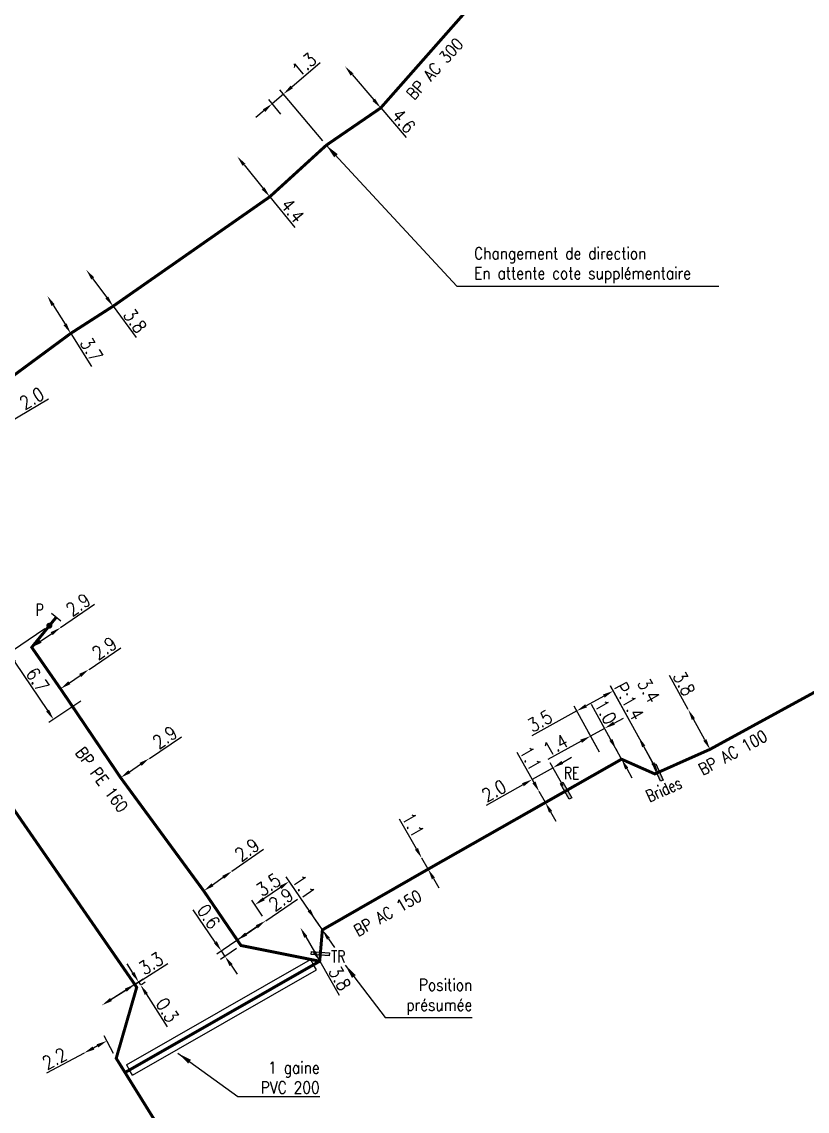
# Model space of a CAD drawing. Header units: millimetres. Extents: x 185000 to 186000, y 127990 to 129010.
# Drawn here: x 185808.8 to 185874.8, y 128261.5 to 128353 of the extents above; entities that cross this region are included whole.
import ezdxf
from ezdxf.enums import TextEntityAlignment as Align

# ---------------------------------------------------------------- set-up
doc = ezdxf.new("R2010")
doc.units = ezdxf.units.MM
doc.header["$PDMODE"] = 34
doc.linetypes.add('L_25_AP', pattern=[2000, 1000, 1000])
doc.linetypes.add('L_25_PE', pattern=[2000, 1000, 1000])
doc.layers.get('0').update_dxf_attribs({"linetype": 'CONTINUOUS'})
doc.layers.get('DEFPOINTS').update_dxf_attribs({"linetype": 'CONTINUOUS'})
for name, color, linetype in [('L_150', 1, 'CONTINUOUS'), ('L_300', 7, 'CONTINUOUS'), ('L_340', 7, 'CONTINUOUS'), ('L_400', 7, 'CONTINUOUS')]:
    doc.layers.add(name, color=color, linetype=linetype)
doc.styles.add('G_ROMANS', font='ROMANS.SHX', dxfattribs={"width": 0.75})
doc.styles.get("Standard").update_dxf_attribs({"font": 'romans.shx', "width": 0.85})
doc.dimstyles.get("Standard").update_dxf_attribs({"dimtxt": 1.5, "dimasz": 1.2, "dimexe": 0.625, "dimexo": 0.625, "dimgap": 0.25, "dimtad": 1, "dimdec": 1, "dimzin": 0, "dimdsep": 46, "dimtxsty": 'Standard', "dimcen": -0.5, "dimadec": 0, "dimazin": 0, "dimtfac": 1, "dimtdec": 1, "dimtmove": 0, "dimatfit": 3, "dimfxl": 0, "dimtolj": 1, "dimtzin": 0, "dimarcsym": 0})

# ---------------------------------------------------------------- blocks, each defined once
blk = doc.blocks.new('*D141')
at = {"layer": 'DEFPOINTS', "color": 0, "linetype": 'Continuous', "transparency": 16777216}
for p in [(185818.33, 128272.138), (185815.572, 128270.381), (185815.572, 128270.381)]:
    blk.add_point(p, dxfattribs=at)
at = {"layer": 'L_150', "color": 0, "linetype": 'Continuous', "lineweight": -2, "transparency": 16777216}
for p, q in [((185818.33, 128272.138), (185821.095, 128273.9)), ((185816.331, 128270.865), (185817.571, 128271.655))]:
    blk.add_line(p, q, dxfattribs=at)
at = {"layer": 'L_150', "color": 0, "linetype": 'Continuous', "transparency": 16777216}
for points in [[(185817.49, 128271.781), (185817.652, 128271.528), (185818.33, 128272.138)], [(185816.251, 128270.991), (185816.412, 128270.738), (185815.572, 128270.381)]]:
    blk.add_solid(points, dxfattribs=at)
at = {"layer": 'L_150', "color": 0, "linetype": 'Continuous', "transparency": 16777216, "insert": (185819.689, 128273.893), "char_height": 1.125, "attachment_point": 5, "rotation": 32.50033}
blk.add_mtext('\\A1;3.3', dxfattribs=at)
blk = doc.blocks.new('*D142')
at = {"layer": 'DEFPOINTS', "color": 0, "linetype": 'Continuous', "transparency": 16777216}
for p in [(185818.654, 128272.345), (185818.491, 128271.885), (185815.572, 128270.381)]:
    blk.add_point(p, dxfattribs=at)
at = {"layer": 'L_150', "color": 0, "linetype": 'Continuous', "lineweight": -2, "transparency": 16777216}
for p, q in [((185818.17, 128273.104), (185817.687, 128273.863)), ((185815.967, 128270.633), (185819.049, 128272.596)), ((185818.654, 128272.345), (185818.815, 128272.092)), ((185818.887, 128272.137), (185819.21, 128272.343)), ((185819.299, 128271.332), (185821.06, 128268.567))]:
    blk.add_line(p, q, dxfattribs=at)
at = {"layer": 'L_150', "color": 0, "linetype": 'Continuous', "transparency": 16777216}
for points in [[(185818.297, 128273.184), (185818.044, 128273.023), (185818.654, 128272.345)], [(185819.425, 128271.413), (185819.172, 128271.252), (185818.815, 128272.092)]]:
    blk.add_solid(points, dxfattribs=at)
at = {"layer": 'L_150', "color": 0, "linetype": 'Continuous', "transparency": 16777216, "insert": (185821.054, 128269.973), "char_height": 1.125, "attachment_point": 5, "rotation": 302.50033}
blk.add_mtext('\\A1;0.3', dxfattribs=at)
blk = doc.blocks.new('*D146')
at = {"layer": 'DEFPOINTS', "color": 0, "linetype": 'Continuous', "transparency": 16777216}
for p in [(185812.095, 128302.104), (185812.095, 128302.104), (185809.679, 128300.446)]:
    blk.add_point(p, dxfattribs=at)
at = {"layer": 'L_150', "color": 0, "linetype": 'Continuous', "lineweight": -2, "transparency": 16777216}
for p, q in [((185812.095, 128302.104), (185814.961, 128304.069)), ((185810.421, 128300.955), (185811.353, 128301.595))]:
    blk.add_line(p, q, dxfattribs=at)
at = {"layer": 'L_150', "color": 0, "linetype": 'Continuous', "transparency": 16777216}
for points in [[(185811.268, 128301.718), (185811.437, 128301.471), (185812.095, 128302.104)], [(185810.336, 128301.079), (185810.506, 128300.832), (185809.679, 128300.446)]]:
    blk.add_solid(points, dxfattribs=at)
at = {"layer": 'L_150', "color": 0, "linetype": 'Continuous', "transparency": 16777216, "insert": (185813.574, 128304.028), "char_height": 1.125, "attachment_point": 5, "rotation": 34.44685}
blk.add_mtext('\\A1;2.9', dxfattribs=at)
blk = doc.blocks.new('*D147')
at = {"layer": 'DEFPOINTS', "color": 0, "linetype": 'Continuous', "transparency": 16777216}
for p in [(185814.489, 128298.598), (185814.489, 128298.598), (185812.092, 128296.967)]:
    blk.add_point(p, dxfattribs=at)
at = {"layer": 'L_150', "color": 0, "linetype": 'Continuous', "lineweight": -2, "transparency": 16777216}
for p, q in [((185814.489, 128298.598), (185817.162, 128300.417)), ((185812.836, 128297.473), (185813.745, 128298.092))]:
    blk.add_line(p, q, dxfattribs=at)
at = {"layer": 'L_150', "color": 0, "linetype": 'Continuous', "transparency": 16777216}
for points in [[(185813.661, 128298.216), (185813.829, 128297.968), (185814.489, 128298.598)], [(185812.751, 128297.597), (185812.92, 128297.349), (185812.092, 128296.967)]]:
    blk.add_solid(points, dxfattribs=at)
at = {"layer": 'L_150', "color": 0, "linetype": 'Continuous', "transparency": 16777216, "insert": (185815.775, 128300.381), "char_height": 1.125, "attachment_point": 5, "rotation": 34.2364}
blk.add_mtext('\\A1;2.9', dxfattribs=at)
blk = doc.blocks.new('*D148')
at = {"layer": 'DEFPOINTS', "color": 0, "linetype": 'Continuous', "transparency": 16777216}
for p in [(185819.559, 128291.12), (185819.559, 128291.12), (185817.141, 128289.502)]:
    blk.add_point(p, dxfattribs=at)
at = {"layer": 'L_150', "color": 0, "linetype": 'Continuous', "lineweight": -2, "transparency": 16777216}
for p, q in [((185819.559, 128291.12), (185822.246, 128292.919)), ((185817.889, 128290.002), (185818.811, 128290.62))]:
    blk.add_line(p, q, dxfattribs=at)
at = {"layer": 'L_150', "color": 0, "linetype": 'Continuous', "transparency": 16777216}
for points in [[(185818.728, 128290.744), (185818.895, 128290.495), (185819.559, 128291.12)], [(185817.805, 128290.127), (185817.972, 128289.878), (185817.141, 128289.502)]]:
    blk.add_solid(points, dxfattribs=at)
at = {"layer": 'L_150', "color": 0, "linetype": 'Continuous', "transparency": 16777216, "insert": (185820.859, 128292.893), "char_height": 1.125, "attachment_point": 5, "rotation": 33.79625}
blk.add_mtext('\\A1;2.9', dxfattribs=at)
blk = doc.blocks.new('*D149')
at = {"layer": 'DEFPOINTS', "color": 0, "linetype": 'Continuous', "transparency": 16777216}
for p in [(185826.49, 128281.645), (185826.49, 128281.645), (185824.122, 128279.988)]:
    blk.add_point(p, dxfattribs=at)
at = {"layer": 'L_150', "color": 0, "linetype": 'Continuous', "lineweight": -2, "transparency": 16777216}
for p, q in [((185826.49, 128281.645), (185829.14, 128283.498)), ((185824.859, 128280.504), (185825.753, 128281.129))]:
    blk.add_line(p, q, dxfattribs=at)
at = {"layer": 'L_150', "color": 0, "linetype": 'Continuous', "transparency": 16777216}
for points in [[(185825.667, 128281.252), (185825.839, 128281.006), (185826.49, 128281.645)], [(185824.774, 128280.627), (185824.945, 128280.381), (185824.122, 128279.988)]]:
    blk.add_solid(points, dxfattribs=at)
at = {"layer": 'L_150', "color": 0, "linetype": 'Continuous', "transparency": 16777216, "insert": (185827.754, 128283.444), "char_height": 1.125, "attachment_point": 5, "rotation": 34.97007}
blk.add_mtext('\\A1;2.9', dxfattribs=at)
blk = doc.blocks.new('*D150')
at = {"layer": 'DEFPOINTS', "color": 0, "linetype": 'Continuous', "transparency": 16777216}
for p in [(185829.326, 128277.486), (185829.326, 128277.486), (185826.938, 128275.858)]:
    blk.add_point(p, dxfattribs=at)
at = {"layer": 'L_150', "color": 0, "linetype": 'Continuous', "lineweight": -2, "transparency": 16777216}
for p, q in [((185829.326, 128277.486), (185831.997, 128279.308)), ((185827.681, 128276.365), (185828.582, 128276.979))]:
    blk.add_line(p, q, dxfattribs=at)
at = {"layer": 'L_150', "color": 0, "linetype": 'Continuous', "transparency": 16777216}
for points in [[(185828.498, 128277.103), (185828.667, 128276.856), (185829.326, 128277.486)], [(185827.597, 128276.489), (185827.766, 128276.241), (185826.938, 128275.858)]]:
    blk.add_solid(points, dxfattribs=at)
at = {"layer": 'L_150', "color": 0, "linetype": 'Continuous', "transparency": 16777216, "insert": (185830.61, 128279.27), "char_height": 1.125, "attachment_point": 5, "rotation": 34.28872}
blk.add_mtext('\\A1;2.9', dxfattribs=at)
blk = doc.blocks.new('*D151')
at = {"layer": 'DEFPOINTS', "color": 0, "linetype": 'Continuous', "transparency": 16777216}
for p in [(185829.326, 128277.486), (185825.6, 128274.946), (185827.248, 128275.404)]:
    blk.add_point(p, dxfattribs=at)
at = {"layer": 'L_150', "color": 0, "linetype": 'Continuous', "lineweight": -2, "transparency": 16777216}
for p, q in [((185825.093, 128275.69), (185823.246, 128278.398)), ((185828.938, 128277.222), (185825.213, 128274.682)), ((185826.86, 128275.14), (185825.522, 128274.228)), ((185825.91, 128274.492), (185825.6, 128274.946)), ((185826.417, 128273.748), (185826.924, 128273.004))]:
    blk.add_line(p, q, dxfattribs=at)
at = {"layer": 'L_150', "color": 0, "linetype": 'Continuous', "transparency": 16777216}
for points in [[(185825.217, 128275.774), (185824.969, 128275.605), (185825.6, 128274.946)], [(185826.541, 128273.833), (185826.293, 128273.664), (185825.91, 128274.492)]]:
    blk.add_solid(points, dxfattribs=at)
at = {"layer": 'L_150', "color": 0, "linetype": 'Continuous', "transparency": 16777216, "insert": (185824.536, 128277.838), "char_height": 1.125, "attachment_point": 5, "rotation": 304.28872}
blk.add_mtext('\\A1;0.6', dxfattribs=at)
blk = doc.blocks.new('*D152')
at = {"layer": 'DEFPOINTS', "color": 0, "linetype": 'Continuous', "transparency": 16777216}
for p in [(185832.243, 128276.902), (185832.243, 128276.902), (185833.86, 128274.082)]:
    blk.add_point(p, dxfattribs=at)
at = {"layer": 'L_150', "color": 0, "linetype": 'Continuous', "lineweight": -2, "transparency": 16777216}
for p, q in [((185832.691, 128276.121), (185833.412, 128274.863)), ((185833.86, 128274.082), (185835.491, 128271.238))]:
    blk.add_line(p, q, dxfattribs=at)
at = {"layer": 'L_150', "color": 0, "linetype": 'Continuous', "transparency": 16777216}
for points in [[(185832.821, 128276.196), (185832.561, 128276.046), (185832.243, 128276.902)], [(185833.543, 128274.938), (185833.282, 128274.788), (185833.86, 128274.082)]]:
    blk.add_solid(points, dxfattribs=at)
at = {"layer": 'L_150', "color": 0, "linetype": 'Continuous', "transparency": 16777216, "insert": (185835.55, 128272.643), "char_height": 1.125, "attachment_point": 5, "rotation": 299.83112}
blk.add_mtext('\\A1;3.8', dxfattribs=at)
blk = doc.blocks.new('*D154')
at = {"layer": 'DEFPOINTS', "color": 0, "linetype": 'Continuous', "transparency": 16777216}
for p in [(185814.067, 128266.37), (185814.067, 128266.37), (185816.772, 128265.928)]:
    blk.add_point(p, dxfattribs=at)
at = {"layer": 'L_150', "color": 0, "linetype": 'Continuous', "lineweight": -2, "transparency": 16777216}
for p, q in [((185816.551, 128266.342), (185815.772, 128267.808)), ((185815.197, 128266.971), (185814.862, 128266.793)), ((185814.067, 128266.37), (185810.905, 128264.687))]:
    blk.add_line(p, q, dxfattribs=at)
at = {"layer": 'L_150', "color": 0, "linetype": 'Continuous', "transparency": 16777216}
for points in [[(185815.127, 128267.104), (185815.268, 128266.839), (185815.992, 128267.394)], [(185814.791, 128266.925), (185814.932, 128266.66), (185814.067, 128266.37)]]:
    blk.add_solid(points, dxfattribs=at)
at = {"layer": 'L_150', "color": 0, "linetype": 'Continuous', "transparency": 16777216, "insert": (185811.603, 128265.908), "char_height": 1.125, "attachment_point": 5, "rotation": 28.01409}
blk.add_mtext('\\A1;2.2', dxfattribs=at)
blk = doc.blocks.new('*D165')
at = {"layer": 'DEFPOINTS', "color": 0, "linetype": 'Continuous', "transparency": 16777216}
for p in [(185811.156, 128302.263), (185814.188, 128296.199), (185811.513, 128294.385)]:
    blk.add_point(p, dxfattribs=at)
at = {"layer": 'L_300', "color": 0, "linetype": 'Continuous', "lineweight": -2, "transparency": 16777216}
for p, q in [((185810.768, 128301.999), (185807.354, 128299.684)), ((185808.247, 128299.203), (185811.008, 128295.13)), ((185813.8, 128295.936), (185811.125, 128294.122))]:
    blk.add_line(p, q, dxfattribs=at)
at = {"layer": 'L_300', "color": 0, "linetype": 'Continuous', "transparency": 16777216}
for points in [[(185808.371, 128299.287), (185808.123, 128299.118), (185807.742, 128299.948)], [(185811.132, 128295.215), (185810.884, 128295.046), (185811.513, 128294.385)]]:
    blk.add_solid(points, dxfattribs=at)
at = {"layer": 'L_300', "color": 0, "linetype": 'Continuous', "transparency": 16777216, "insert": (185810.165, 128297.71), "char_height": 1.125, "attachment_point": 5, "rotation": 304.13826}
blk.add_mtext('\\A1;6.7', dxfattribs=at)
blk = doc.blocks.new('L_340_07')
at = {"color": 0, "linetype": 'Continuous', "const_width": 0.25, "flags": 128}
blk.add_lwpolyline([(0, 0), (0.35, 0)], dxfattribs=at)
at = {"color": 0, "linetype": 'Continuous', "flags": 128}
blk.add_lwpolyline([(0.35, -0.5), (0.35, 0.5)], dxfattribs=at)
at = {"color": 0, "linetype": 'Continuous', "width": 0.75, "flags": 3}
for tag, p in [('DEF_LEG', (0.723, -3.465)), ('DEF_COUP', (0.723, -5.965)), ('DEF_TYPE', (0.723, -8.465))]:
    blk.add_attdef(tag, text='', height=1.2, dxfattribs=at).set_placement(p, align=Align.MIDDLE)
blk = doc.blocks.new('*D167')
at = {"layer": 'DEFPOINTS', "color": 0, "linetype": 'Continuous', "transparency": 16777216}
for p in [(185828.418, 128278.818), (185829.326, 128277.486), (185834.086, 128276.717)]:
    blk.add_point(p, dxfattribs=at)
at = {"layer": 'L_150', "color": 0, "linetype": 'Continuous', "lineweight": -2, "transparency": 16777216}
for p, q in [((185833.822, 128277.105), (185831.045, 128281.177)), ((185830.566, 128280.283), (185829.161, 128279.325)), ((185829.062, 128277.874), (185828.153, 128279.206))]:
    blk.add_line(p, q, dxfattribs=at)
at = {"layer": 'L_150', "color": 0, "linetype": 'Continuous', "transparency": 16777216}
for points in [[(185830.481, 128280.407), (185830.65, 128280.159), (185831.309, 128280.79)], [(185829.077, 128279.449), (185829.246, 128279.201), (185828.418, 128278.818)]]:
    blk.add_solid(points, dxfattribs=at)
at = {"layer": 'L_150', "color": 0, "linetype": 'Continuous', "transparency": 16777216, "insert": (185829.553, 128280.5), "char_height": 1.125, "attachment_point": 5, "rotation": 34.28872}
blk.add_mtext('\\A1;3.5', dxfattribs=at)
blk = doc.blocks.new('*D168')
at = {"layer": 'DEFPOINTS', "color": 0, "linetype": 'Continuous', "transparency": 16777216}
for p in [(185833.478, 128277.61), (185833.478, 128277.61), (185834.086, 128276.717)]:
    blk.add_point(p, dxfattribs=at)
at = {"layer": 'L_150', "color": 0, "linetype": 'Continuous', "lineweight": -2, "transparency": 16777216}
for p, q in [((185832.971, 128278.353), (185831.355, 128280.723)), ((185834.086, 128276.717), (185833.478, 128277.61)), ((185834.593, 128275.974), (185835.1, 128275.23))]:
    blk.add_line(p, q, dxfattribs=at)
at = {"layer": 'L_150', "color": 0, "linetype": 'Continuous', "transparency": 16777216}
for points in [[(185833.095, 128278.438), (185832.847, 128278.269), (185833.478, 128277.61)], [(185834.717, 128276.058), (185834.469, 128275.889), (185834.086, 128276.717)]]:
    blk.add_solid(points, dxfattribs=at)
at = {"layer": 'L_150', "color": 0, "linetype": 'Continuous', "transparency": 16777216, "insert": (185832.529, 128280.333), "char_height": 1.125, "attachment_point": 5, "rotation": 304.28872}
blk.add_mtext('\\A1;1.1', dxfattribs=at)
blk = doc.blocks.new('*D171')
at = {"layer": 'DEFPOINTS', "color": 0, "linetype": 'Continuous', "transparency": 16777216}
for p in [(185842.43, 128282.743), (185842.43, 128282.743), (185842.963, 128281.815)]:
    blk.add_point(p, dxfattribs=at)
at = {"layer": 'L_150', "color": 0, "linetype": 'Continuous', "lineweight": -2, "transparency": 16777216}
for p, q in [((185841.983, 128283.524), (185840.556, 128286.013)), ((185842.963, 128281.815), (185842.43, 128282.743)), ((185843.41, 128281.034), (185843.858, 128280.253))]:
    blk.add_line(p, q, dxfattribs=at)
at = {"layer": 'L_150', "color": 0, "linetype": 'Continuous', "transparency": 16777216}
for points in [[(185842.113, 128283.599), (185841.853, 128283.449), (185842.43, 128282.743)], [(185843.54, 128281.109), (185843.28, 128280.96), (185842.963, 128281.815)]]:
    blk.add_solid(points, dxfattribs=at)
at = {"layer": 'L_150', "color": 0, "linetype": 'Continuous', "transparency": 16777216, "insert": (185841.696, 128285.532), "char_height": 1.125, "attachment_point": 5, "rotation": 299.83112}
blk.add_mtext('\\A1;1.1', dxfattribs=at)
blk = doc.blocks.new('L_340_19')
at = {"linetype": 'Continuous'}
blk.add_hatch(color=0, dxfattribs=at).paths.add_polyline_path([(0.125, 0.75), (-0.125, 0.75), (-0.125, -0.75), (0.125, -0.75)])
at = {"color": 0, "linetype": 'Continuous'}
blk.add_lwpolyline([(-0.125, 0.75), (0.125, 0.75), (0.125, -0.75), (-0.125, -0.75)], close=True, dxfattribs=at)
at = {"color": 0, "linetype": 'Continuous', "width": 0.75}
for tag, height, flags, p in [('TR', 1, 8, (0, 1.981)), ('DEF_LEG', 1.2, 3, (0, -5)), ('DEF_COUP', 1.2, 3, (0, -7.5)), ('DEF_TYPE', 1.2, 3, (0, -10))]:
    blk.add_attdef(tag, text='', height=height, dxfattribs=dict(at, flags=flags)).set_placement(p, align=Align.MIDDLE)
blk = doc.blocks.new('L_300_12')
at = {"color": 0, "linetype": 'Continuous', "const_width": 0.248, "flags": 128}
blk.add_lwpolyline([(-0.126, 0, 1), (0.126, 0, 1)], format="xyb", close=True, dxfattribs=at)
at = {"linetype": 'Continuous', "style": 'G_ROMANS', "width": 0.75}
blk.add_attdef('P', text='', height=1, dxfattribs=at).set_placement((0, 1.331), align=Align.MIDDLE_CENTER)
at = {"color": 0, "linetype": 'Continuous', "width": 0.75, "flags": 3}
for tag, p in [('DEF_LEG', (0, -5)), ('DEF_COUP', (0, -7.5)), ('DEF_TYPE', (0, -10))]:
    blk.add_attdef(tag, text='', height=1.2, dxfattribs=at).set_placement(p, align=Align.MIDDLE)
blk = doc.blocks.new('*D1856')
at = {"layer": 'DEFPOINTS', "color": 0, "linetype": 'Continuous', "transparency": 16777216}
for p in [(185801.451, 128324.068), (185805.294, 128321.628), (185805.321, 128317.932)]:
    blk.add_point(p, dxfattribs=at)
at = {"layer": 'L_150', "color": 0, "linetype": 'Continuous', "lineweight": -2, "transparency": 16777216}
for p, q in [((185801.702, 128323.671), (185805.571, 128317.535)), ((185805.544, 128321.231), (185807.254, 128318.521)), ((185807.78, 128319.372), (185811.091, 128321.312)), ((185805.321, 128317.932), (185807.004, 128318.917)), ((185804.545, 128317.477), (185803.768, 128317.022))]:
    blk.add_line(p, q, dxfattribs=at)
at = {"layer": 'L_150', "color": 0, "linetype": 'Continuous', "transparency": 16777216}
for points in [[(185807.704, 128319.502), (185807.856, 128319.243), (185807.004, 128318.917)], [(185804.469, 128317.606), (185804.62, 128317.347), (185805.321, 128317.932)]]:
    blk.add_solid(points, dxfattribs=at)
at = {"layer": 'L_150', "color": 0, "linetype": 'Continuous', "transparency": 16777216, "insert": (185809.686, 128321.358), "char_height": 1.125, "attachment_point": 5, "rotation": 30.36525}
blk.add_mtext('\\A1;2.0', dxfattribs=at)
blk = doc.blocks.new('*D1870')
at = {"layer": 'DEFPOINTS', "color": 0, "linetype": 'Continuous', "transparency": 16777216}
for p in [(185810.992, 128329.954), (185810.992, 128329.954), (185812.953, 128326.816)]:
    blk.add_point(p, dxfattribs=at)
at = {"layer": 'L_150', "color": 0, "linetype": 'Continuous', "lineweight": -2, "transparency": 16777216}
for p, q in [((185811.469, 128329.191), (185812.476, 128327.579)), ((185812.953, 128326.816), (185814.691, 128324.036))]:
    blk.add_line(p, q, dxfattribs=at)
at = {"layer": 'L_150', "color": 0, "linetype": 'Continuous', "transparency": 16777216}
for points in [[(185811.596, 128329.27), (185811.342, 128329.111), (185810.992, 128329.954)], [(185812.603, 128327.659), (185812.349, 128327.5), (185812.953, 128326.816)]]:
    blk.add_solid(points, dxfattribs=at)
at = {"layer": 'L_150', "color": 0, "linetype": 'Continuous', "transparency": 16777216, "insert": (185814.696, 128325.442), "char_height": 1.125, "attachment_point": 5, "rotation": 302.00468}
blk.add_mtext('\\A1;3.7', dxfattribs=at)
blk = doc.blocks.new('*D1871')
at = {"layer": 'DEFPOINTS', "color": 0, "linetype": 'Continuous', "transparency": 16777216}
for p in [(185814.258, 128332.159), (185814.258, 128332.159), (185816.513, 128329.101)]:
    blk.add_point(p, dxfattribs=at)
at = {"layer": 'L_150', "color": 0, "linetype": 'Continuous', "lineweight": -2, "transparency": 16777216}
for p, q in [((185814.792, 128331.435), (185815.979, 128329.825)), ((185816.513, 128329.101), (185818.459, 128326.462))]:
    blk.add_line(p, q, dxfattribs=at)
at = {"layer": 'L_150', "color": 0, "linetype": 'Continuous', "transparency": 16777216}
for points in [[(185814.913, 128331.524), (185814.671, 128331.346), (185814.258, 128332.159)], [(185816.1, 128329.914), (185815.858, 128329.736), (185816.513, 128329.101)]]:
    blk.add_solid(points, dxfattribs=at)
at = {"layer": 'L_150', "color": 0, "linetype": 'Continuous', "transparency": 16777216, "insert": (185818.357, 128327.864), "char_height": 1.125, "attachment_point": 5, "rotation": 306.40836}
blk.add_mtext('\\A1;3.8', dxfattribs=at)
blk = doc.blocks.new('*D1873')
at = {"layer": 'DEFPOINTS', "color": 0, "linetype": 'Continuous', "transparency": 16777216}
for p in [(185835.99, 128349.241), (185835.99, 128349.241), (185838.985, 128345.75)]:
    blk.add_point(p, dxfattribs=at)
at = {"layer": 'L_150', "color": 0, "linetype": 'Continuous', "lineweight": -2, "transparency": 16777216}
for p, q in [((185836.576, 128348.558), (185838.399, 128346.433)), ((185838.985, 128345.75), (185841.121, 128343.262))]:
    blk.add_line(p, q, dxfattribs=at)
at = {"layer": 'L_150', "color": 0, "linetype": 'Continuous', "transparency": 16777216}
for points in [[(185836.69, 128348.656), (185836.462, 128348.46), (185835.99, 128349.241)], [(185838.513, 128346.531), (185838.285, 128346.335), (185838.985, 128345.75)]]:
    blk.add_solid(points, dxfattribs=at)
at = {"layer": 'L_150', "color": 0, "linetype": 'Continuous', "transparency": 16777216, "insert": (185840.915, 128344.653), "char_height": 1.125, "attachment_point": 5, "rotation": 310.63514}
blk.add_mtext('\\A1;4.6', dxfattribs=at)
blk = doc.blocks.new('*D1874')
at = {"layer": 'DEFPOINTS', "color": 0, "linetype": 'Continuous', "transparency": 16777216}
for p in [(185829.875, 128346.11), (185830.903, 128344.876), (185834.411, 128342.616)]:
    blk.add_point(p, dxfattribs=at)
at = {"layer": 'L_150', "color": 0, "linetype": 'Continuous', "lineweight": -2, "transparency": 16777216}
for p, q in [((185831.507, 128347.51), (185833.891, 128349.556)), ((185834.111, 128342.976), (185830.524, 128347.284)), ((185830.603, 128345.236), (185829.575, 128346.47)), ((185829.875, 128346.11), (185830.824, 128346.924)), ((185829.192, 128345.524), (185828.509, 128344.938))]:
    blk.add_line(p, q, dxfattribs=at)
at = {"layer": 'L_150', "color": 0, "linetype": 'Continuous', "transparency": 16777216}
for points in [[(185831.409, 128347.624), (185831.605, 128347.396), (185830.824, 128346.924)], [(185829.095, 128345.638), (185829.29, 128345.41), (185829.875, 128346.11)]]:
    blk.add_solid(points, dxfattribs=at)
at = {"layer": 'L_150', "color": 0, "linetype": 'Continuous', "transparency": 16777216, "insert": (185832.552, 128349.395), "char_height": 1.125, "attachment_point": 5, "rotation": 40.63514}
blk.add_mtext('\\A1;1.3', dxfattribs=at)
blk = doc.blocks.new('*D1875')
at = {"layer": 'DEFPOINTS', "color": 0, "linetype": 'Continuous', "transparency": 16777216}
for p in [(185826.939, 128341.675), (185826.939, 128341.675), (185829.672, 128338.29)]:
    blk.add_point(p, dxfattribs=at)
at = {"layer": 'L_150', "color": 0, "linetype": 'Continuous', "lineweight": -2, "transparency": 16777216}
for p, q in [((185827.505, 128340.974), (185829.107, 128338.99)), ((185829.672, 128338.29), (185831.761, 128335.704))]:
    blk.add_line(p, q, dxfattribs=at)
at = {"layer": 'L_150', "color": 0, "linetype": 'Continuous', "transparency": 16777216}
for points in [[(185827.621, 128341.069), (185827.388, 128340.88), (185826.939, 128341.675)], [(185829.223, 128339.085), (185828.99, 128338.896), (185829.672, 128338.29)]]:
    blk.add_solid(points, dxfattribs=at)
at = {"layer": 'L_150', "color": 0, "linetype": 'Continuous', "transparency": 16777216, "insert": (185831.583, 128337.118), "char_height": 1.125, "attachment_point": 5, "rotation": 308.92405}
blk.add_mtext('\\A1;4.4', dxfattribs=at)
blk = doc.blocks.new('*D1907')
at = {"layer": 'DEFPOINTS', "color": 0, "linetype": 'Continuous', "transparency": 16777216}
for p in [(185852.293, 128288.325), (185852.293, 128288.325), (185852.811, 128287.411)]:
    blk.add_point(p, dxfattribs=at)
at = {"layer": 'L_150', "color": 0, "linetype": 'Continuous', "lineweight": -2, "transparency": 16777216}
for p, q in [((185851.85, 128289.108), (185850.437, 128291.604)), ((185852.811, 128287.411), (185852.293, 128288.325)), ((185853.254, 128286.627), (185853.697, 128285.844))]:
    blk.add_line(p, q, dxfattribs=at)
at = {"layer": 'L_150', "color": 0, "linetype": 'Continuous', "transparency": 16777216}
for points in [[(185851.981, 128289.182), (185851.72, 128289.034), (185852.293, 128288.325)], [(185853.384, 128286.701), (185853.123, 128286.554), (185852.811, 128287.411)]]:
    blk.add_solid(points, dxfattribs=at)
at = {"layer": 'L_150', "color": 0, "linetype": 'Continuous', "transparency": 16777216, "insert": (185851.575, 128291.117), "char_height": 1.125, "attachment_point": 5, "rotation": 299.50477}
blk.add_mtext('\\A1;1.1', dxfattribs=at)
blk = doc.blocks.new('*D1908')
at = {"layer": 'DEFPOINTS', "color": 0, "linetype": 'Continuous', "transparency": 16777216}
for p in [(185856.604, 128292.991), (185857.571, 128291.232), (185859.211, 128291.05)]:
    blk.add_point(p, dxfattribs=at)
at = {"layer": 'L_150', "color": 0, "linetype": 'Continuous', "lineweight": -2, "transparency": 16777216}
for p, q in [((185858.986, 128291.461), (185857.561, 128294.052)), ((185858.576, 128294.074), (185859.365, 128294.508)), ((185857.345, 128291.643), (185856.378, 128293.401)), ((185857.787, 128293.641), (185856.604, 128292.991)), ((185855.815, 128292.557), (185853.022, 128291.022))]:
    blk.add_line(p, q, dxfattribs=at)
at = {"layer": 'L_150', "color": 0, "linetype": 'Continuous', "transparency": 16777216}
for points in [[(185858.504, 128294.206), (185858.648, 128293.943), (185857.787, 128293.641)], [(185855.743, 128292.689), (185855.888, 128292.426), (185856.604, 128292.991)]]:
    blk.add_solid(points, dxfattribs=at)
at = {"layer": 'L_150', "color": 0, "linetype": 'Continuous', "transparency": 16777216, "insert": (185853.663, 128292.23), "char_height": 1.125, "attachment_point": 5, "rotation": 28.79588}
blk.add_mtext('\\A1;1.4', dxfattribs=at)
blk = doc.blocks.new('*D1909')
at = {"layer": 'DEFPOINTS', "color": 0, "linetype": 'Continuous', "transparency": 16777216}
for p in [(185858.754, 128291.882), (185858.754, 128291.882), (185859.211, 128291.05)]:
    blk.add_point(p, dxfattribs=at)
at = {"layer": 'L_150', "color": 0, "linetype": 'Continuous', "lineweight": -2, "transparency": 16777216}
for p, q in [((185858.32, 128292.671), (185856.681, 128295.654)), ((185859.211, 128291.05), (185858.754, 128291.882)), ((185859.645, 128290.261), (185860.079, 128289.472))]:
    blk.add_line(p, q, dxfattribs=at)
at = {"layer": 'L_150', "color": 0, "linetype": 'Continuous', "transparency": 16777216}
for points in [[(185858.452, 128292.743), (185858.189, 128292.599), (185858.754, 128291.882)], [(185859.776, 128290.333), (185859.514, 128290.189), (185859.211, 128291.05)]]:
    blk.add_solid(points, dxfattribs=at)
at = {"layer": 'L_150', "color": 0, "linetype": 'Continuous', "transparency": 16777216, "insert": (185857.878, 128295.032), "char_height": 1.125, "attachment_point": 5, "rotation": 298.79588}
blk.add_mtext('\\A1;1.0', dxfattribs=at)
blk = doc.blocks.new('*D1910')
at = {"layer": 'DEFPOINTS', "color": 0, "linetype": 'Continuous', "transparency": 16777216}
for p in [(185851.713, 128289.351), (185854.549, 128288.399), (185852.293, 128288.325)]:
    blk.add_point(p, dxfattribs=at)
at = {"layer": 'L_340', "color": 0, "linetype": 'Continuous', "lineweight": -2, "transparency": 16777216}
for p, q in [((185854.237, 128290.779), (185855.02, 128291.222)), ((185853.453, 128290.336), (185851.713, 128289.351)), ((185854.318, 128288.807), (185853.223, 128290.744)), ((185852.063, 128288.732), (185851.482, 128289.759)), ((185850.929, 128288.907), (185847.835, 128287.156))]:
    blk.add_line(p, q, dxfattribs=at)
at = {"layer": 'L_340', "color": 0, "linetype": 'Continuous', "transparency": 16777216}
for points in [[(185854.163, 128290.909), (185854.311, 128290.648), (185853.453, 128290.336)], [(185850.856, 128289.038), (185851.003, 128288.777), (185851.713, 128289.351)]]:
    blk.add_solid(points, dxfattribs=at)
at = {"layer": 'L_340', "color": 0, "linetype": 'Continuous', "transparency": 16777216, "insert": (185848.501, 128288.395), "char_height": 1.125, "attachment_point": 5, "rotation": 29.50477}
blk.add_mtext('\\A1;2.0', dxfattribs=at)
blk = doc.blocks.new('L_340_20')
at = {"linetype": 'Continuous'}
blk.add_hatch(color=0, dxfattribs=at).paths.add_polyline_path([(0.125, 0.75), (-0.125, 0.75), (-0.125, -0.75), (0.125, -0.75)])
at = {"color": 0, "linetype": 'Continuous'}
blk.add_lwpolyline([(-0.125, 0.75), (0.125, 0.75), (0.125, -0.75), (-0.125, -0.75)], close=True, dxfattribs=at)
at = {"color": 0, "linetype": 'Continuous', "width": 0.75}
for tag, height, flags, p in [('RE', 1, 8, (0, 2.189)), ('DEF_LEG', 1.2, 3, (0, -5)), ('DEF_COUP', 1.2, 3, (0, -7.5)), ('DEF_TYPE', 1.2, 3, (0, -10))]:
    blk.add_attdef(tag, text='', height=height, dxfattribs=dict(at, flags=flags)).set_placement(p, align=Align.MIDDLE)
blk = doc.blocks.new('*D1911')
at = {"layer": 'DEFPOINTS', "color": 0, "linetype": 'Continuous', "transparency": 16777216}
for p in [(185855.444, 128295.101), (185857.571, 128291.232), (185862.276, 128289.938)]:
    blk.add_point(p, dxfattribs=at)
at = {"layer": 'L_340', "color": 0, "linetype": 'Continuous', "lineweight": -2, "transparency": 16777216}
for p, q in [((185862.05, 128290.349), (185858.285, 128297.198)), ((185857.723, 128296.354), (185856.233, 128295.535)), ((185855.444, 128295.101), (185851.67, 128293.027)), ((185857.345, 128291.643), (185855.218, 128295.512))]:
    blk.add_line(p, q, dxfattribs=at)
at = {"layer": 'L_340', "color": 0, "linetype": 'Continuous', "transparency": 16777216}
for points in [[(185857.65, 128296.485), (185857.795, 128296.222), (185858.511, 128296.787)], [(185856.16, 128295.666), (185856.305, 128295.403), (185855.444, 128295.101)]]:
    blk.add_solid(points, dxfattribs=at)
at = {"layer": 'L_340', "color": 0, "linetype": 'Continuous', "transparency": 16777216, "insert": (185852.351, 128294.257), "char_height": 1.125, "attachment_point": 5, "rotation": 28.79588}
blk.add_mtext('\\A1;3.5', dxfattribs=at)
blk = doc.blocks.new('*D1912')
at = {"layer": 'DEFPOINTS', "color": 0, "linetype": 'Continuous', "transparency": 16777216}
for p in [(185860.638, 128292.918), (185860.638, 128292.918), (185862.276, 128289.938)]:
    blk.add_point(p, dxfattribs=at)
at = {"layer": 'L_340', "color": 0, "linetype": 'Continuous', "lineweight": -2, "transparency": 16777216}
for p, q in [((185860.638, 128292.918), (185858.274, 128297.218)), ((185861.842, 128290.727), (185861.072, 128292.129))]:
    blk.add_line(p, q, dxfattribs=at)
at = {"layer": 'L_340', "color": 0, "linetype": 'Continuous', "transparency": 16777216}
for points in [[(185861.203, 128292.201), (185860.94, 128292.057), (185860.638, 128292.918)], [(185861.974, 128290.799), (185861.711, 128290.655), (185862.276, 128289.938)]]:
    blk.add_solid(points, dxfattribs=at)
at = {"layer": 'L_340', "color": 0, "linetype": 'Continuous', "transparency": 16777216, "insert": (185860.666, 128296.37), "char_height": 1.125, "attachment_point": 5, "rotation": 298.79588}
blk.add_mtext('\\A1;3.4\\PP:1.4', dxfattribs=at)
blk = doc.blocks.new('*D1913')
at = {"layer": 'DEFPOINTS', "color": 0, "linetype": 'Continuous', "transparency": 16777216}
for p in [(185864.811, 128295.212), (185864.811, 128295.212), (185866.641, 128291.882)]:
    blk.add_point(p, dxfattribs=at)
at = {"layer": 'L_150', "color": 0, "linetype": 'Continuous', "lineweight": -2, "transparency": 16777216}
for p, q in [((185864.811, 128295.212), (185863.232, 128298.085)), ((185866.208, 128292.67), (185865.244, 128294.423))]:
    blk.add_line(p, q, dxfattribs=at)
at = {"layer": 'L_150', "color": 0, "linetype": 'Continuous', "transparency": 16777216}
for points in [[(185865.376, 128294.495), (185865.113, 128294.351), (185864.811, 128295.212)], [(185866.339, 128292.742), (185866.076, 128292.598), (185866.641, 128291.882)]]:
    blk.add_solid(points, dxfattribs=at)
at = {"layer": 'L_150', "color": 0, "linetype": 'Continuous', "transparency": 16777216, "insert": (185864.462, 128297.404), "char_height": 1.125, "attachment_point": 5, "rotation": 298.79588}
blk.add_mtext('\\A1;3.8', dxfattribs=at)

msp = doc.modelspace()

# ---------------------------------------------------------------- linework, layer by layer
at = {"layer": 'L_150', "linetype": 'L_25_AP', "const_width": 0.25, "flags": 128}
msp.add_lwpolyline([(185463.413, 128132.017), (185476.5, 128135.458), (185477.034, 128135.598), (185477.326, 128135.668), (185488.422, 128138.339), (185501.517, 128140.748), (185514.303, 128142.664), (185514.303, 128142.664), (185527.247, 128144.896), (185527.247, 128144.896), (185530.687, 128146.07), (185534.009, 128148.078), (185539.399, 128152.386), (185550.489, 128160.09), (185550.489, 128160.09), (185556.279, 128163.195), (185558.797, 128164.536), (185560.651, 128165.523), (185562.532, 128166.032), (185570.082, 128168.076), (185570.082, 128168.076), (185574.354, 128169.568), (185580.333, 128173.779), (185581.642, 128174.7), (185585.555, 128177.456), (185585.844, 128177.732), (185592.25, 128183.862), (185600.018, 128194.222), (185601.9, 128195.698), (185610.806, 128202.685), (185620.624, 128208.957), (185620.951, 128209.166), (185634.344, 128209.823), (185643.158, 128210.416), (185643.558, 128210.43), (185643.558, 128210.43), (185643.558, 128210.43), (185643.558, 128210.43), (185652.25, 128209.942), (185655.105, 128209.782), (185655.558, 128209.756), (185655.958, 128209.769), (185657.358, 128209.816), (185665.342, 128210.081), (185665.812, 128210.096), (185666.639, 128210.289), (185667.126, 128210.403), (185673.955, 128211.992), (185679.698, 128214.716), (185684.993, 128217.429), (185690.85, 128220.893), (185695.431, 128224.822), (185695.431, 128224.822), (185699.762, 128229.614), (185699.854, 128229.717), (185707.679, 128238.514), (185712.109, 128243.6), (185712.109, 128243.6), (185717.435, 128249.57), (185717.435, 128249.57), (185721.429, 128254.048), (185721.429, 128254.048), (185725.473, 128258.519), (185729.646, 128261.901), (185734.345, 128265.773), (185734.345, 128265.773), (185739.151, 128269.671), (185743.839, 128273.332), (185743.839, 128273.332), (185747.87, 128276.83), (185753.415, 128280.711), (185762.771, 128288.088), (185762.771, 128288.088), (185772.101, 128295.571), (185786.978, 128307.528), (185789.397, 128309.39), (185790.835, 128310.497), (185790.835, 128310.497), (185793.133, 128312.266), (185805.294, 128321.628), (185806.502, 128322.055), (185806.502, 128322.055), (185812.953, 128326.816), (185812.953, 128326.816), (185816.513, 128329.101), (185816.513, 128329.101), (185829.672, 128338.29), (185829.672, 128338.29), (185834.411, 128342.616), (185838.985, 128345.75), (185838.985, 128345.75), (185848.057, 128356.029), (185851.76, 128361.192), (185851.76, 128361.192), (185858.292, 128371.916), (185864.27, 128381.971), (185864.27, 128381.971), (185873.428, 128397.428), (185873.428, 128397.428), (185885.827, 128418.092), (185899.105, 128440.085), (185899.753, 128441.159), (185899.918, 128441.431, 0.176177), (185899.984, 128441.767), (185899.931, 128442.102, -0.174389), (185899.996, 128442.435), (185900.159, 128442.71), (185901.119, 128444.326), (185905.211, 128451.211), (185905.211, 128451.211), (185908.454, 128457.461), (185909.859, 128461.614), (185909.859, 128461.614), (185911.503, 128465.478), (185911.933, 128465.733), (185911.933, 128465.733), (185911.933, 128465.733), (185920.835, 128471.007), (185920.835, 128471.007), (185931.693, 128476.8), (185944.73, 128479.124), (185945.346, 128478.741), (185946.771, 128477.855), (185949.487, 128478.255), (185956.604, 128479.301), (185968.31, 128480.769), (185979.919, 128482.223), (185979.919, 128482.223), (186000, 128484.589)], format="xyb", dxfattribs=at)
at = {"layer": 'L_150', "linetype": 'L_25_PE', "const_width": 0.25, "flags": 128}
for points in [[(185794.888, 128309.693), (185795.089, 128309.397), (185794.099, 128307.358), (185795.693, 128305.032), (185801.497, 128296.05), (185808.129, 128286.894), (185818.33, 128272.138), (185818.491, 128271.885), (185816.772, 128265.928), (185824.677, 128253.194), (185837.786, 128234.741), (185841.992, 128228.424), (185843.404, 128226.259), (185845.227, 128222.502), (185845.88, 128220.771), (185846.368, 128219.017), (185846.533, 128217.44), (185846.631, 128215.897), (185846.631, 128214.79), (185846.423, 128213.592), (185845.889, 128211.879), (185845.315, 128210.466), (185844.526, 128208.782), (185843.308, 128206.569), (185842.207, 128204.636), (185839.04, 128200.968), (185839.04, 128200.968), (185831.47, 128193.607), (185828.363, 128190.586), (185814.303, 128177.252), (185803.565, 128166.894), (185792.904, 128156.654), (185782.582, 128146.769), (185781.803, 128146.021), (185781.32, 128145.556)], [(185811.512, 128302.7), (185811.156, 128302.263), (185809.679, 128300.446), (185812.092, 128296.967), (185817.141, 128289.502), (185824.122, 128279.988), (185826.938, 128275.858), (185827.248, 128275.404), (185833.86, 128274.082), (185833.914, 128274.716)], [(185817.513, 128264.735), (185817.878, 128264.944), (185833.332, 128273.78), (185833.86, 128274.082)]]:
    msp.add_lwpolyline(points, dxfattribs=at)
at = {"layer": 'L_150', "linetype": 'L_25_AP', "const_width": 0.25, "flags": 128}
msp.add_lwpolyline([(185833.914, 128274.716), (185834.086, 128276.717), (185842.963, 128281.815), (185852.811, 128287.411), (185854.549, 128288.399), (185859.211, 128291.05), (185862.002, 128289.816), (185862.276, 128289.938), (185862.276, 128289.938), (185866.641, 128291.882), (185879.276, 128298.787), (185886.368, 128302.228), (185886.623, 128302.362)], dxfattribs=at)
at = {"layer": 'L_400', "color": 7, "linetype": 'CONTINUOUS'}
for p, q in [((185817.63, 128265.378), (185833.084, 128274.215)), ((185833.084, 128274.215), (185833.332, 128273.78)), ((185833.58, 128273.346), (185833.332, 128273.78)), ((185818.126, 128264.51), (185833.58, 128273.346)), ((185817.63, 128265.378), (185817.878, 128264.944)), ((185818.126, 128264.51), (185817.878, 128264.944))]:
    msp.add_line(p, q, dxfattribs=at)

# ---------------------------------------------------------------- block references
at = {"layer": 'L_300'}
ref = msp.add_blockref('L_300_12', (185811.156, 128302.263), dxfattribs=dict(at, rotation=26.20803632414288))
ref.add_attrib('P', 'P', dxfattribs={"layer": '0', "linetype": 'Continuous', "height": 1, "style": 'G_ROMANS', "width": 0.75}).set_placement((185810.337, 128303.599), align=Align.MIDDLE_CENTER)
at = {"layer": 'L_340', "rotation": 50.8671676460802}
msp.add_blockref('L_340_07', (185811.512, 128302.7), dxfattribs=at)
at = {"layer": 'L_340'}
ref = msp.add_blockref('L_340_20', (185854.549, 128288.399), dxfattribs=dict(at, rotation=29.61924904604854))
ref.add_attrib('RE', 'RE', dxfattribs={"layer": '0', "color": 0, "linetype": 'Continuous', "height": 1, "width": 0.75}).set_placement((185855.011, 128289.885), align=Align.MIDDLE)
ref = msp.add_blockref('L_340_19', (185862.276, 128289.938), dxfattribs=dict(at, rotation=23.99413183089144))
ref.add_attrib('TR', 'Brides', dxfattribs={"layer": '0', "color": 0, "linetype": 'Continuous', "height": 1, "rotation": 23.99413, "width": 0.75}).set_placement((185862.748, 128288.527), align=Align.MIDDLE)
at = {"layer": 'L_340', "ltscale": 0.5}
ref = msp.add_blockref('L_340_19', (185833.914, 128274.716), dxfattribs=dict(at, rotation=85.09293794651268))
ref.add_attrib('TR', 'TR', dxfattribs={"layer": '0', "color": 0, "linetype": 'Continuous', "height": 1, "width": 0.75}).set_placement((185835.412, 128274.473), align=Align.MIDDLE)

# ---------------------------------------------------------------- texts
at = {"layer": 'L_150', "linetype": 'Continuous', "width": 0.85}
for s, rotation, p in [('BP AC 300', 48.19851, (185843.522, 128349.039)), ('BP AC 100', 28.65685, (185868.559, 128291.604)), ('BP PE 160', 306.27186, (185815.562, 128289.336)), ('BP AC 150', 29.86881, (185839.571, 128278.125))]:
    msp.add_text(s, height=1, rotation=rotation, dxfattribs=at).set_placement(p, align=Align.MIDDLE)
at = {"layer": 'L_150', "linetype": 'Continuous', "insert": (185846.83, 128332.538), "char_height": 1, "attachment_point": 4}
msp.add_mtext('Changement de direction\\PEn attente cote supplémentaire', dxfattribs=at)
at = {"layer": 'L_340', "insert": (185846.672, 128271.094), "char_height": 1, "attachment_point": 6}
msp.add_mtext('Position\\Pprésumée', dxfattribs=at)
at = {"layer": 'L_400', "insert": (185833.861, 128264.311), "char_height": 1, "attachment_point": 6}
msp.add_mtext('1 gaine\\PPVC 200', dxfattribs=at)

# ---------------------------------------------------------------- dimensions: what is measured, and where the dimension line sits
at = {"layer": 'L_150', "linetype": 'Continuous'}
for base, p1, p2, angle, text, override, picture, middle in [((185829.875, 128346.11), (185834.411, 128342.616), (185830.903, 128344.876), 40.63514, '1.3', {"dimscale": 0.75, "dimatfit": 0}, '*D1874', (185833.041, 128348.826)), ((185805.321, 128317.932), (185805.294, 128321.628), (185801.451, 128324.068), 30.36525, '2.0', {"dimscale": 0.75, "dimatfit": 0}, '*D1856', (185810.065, 128320.711)), ((185832.243, 128276.902), (185833.86, 128274.082), (185832.243, 128276.902), 299.83112, '3.8', {"dimscale": 0.75}, '*D152', (185834.899, 128272.27))]:
    dim = msp.add_linear_dim(base=base, p1=p1, p2=p2, angle=angle, text=text, dimstyle='Standard', override=override, dxfattribs=at)
    dim.commit()
    dim.dimension.update_dxf_attribs({"geometry": picture, "text_midpoint": middle, "dimtype": 160})
for base, p1, p2, angle, override, picture, middle in [((185835.99, 128349.241), (185838.985, 128345.75), (185835.99, 128349.241), 310.63514, {"dimscale": 0.75}, '*D1873', (185840.346, 128344.165)), ((185826.93915, 128341.67451), (185829.67221, 128338.2903), (185826.93915, 128341.67451), 308.92405, {"dimscale": 0.75}, '*D1875', (185830.99919, 128336.64717)), ((185814.258, 128332.159), (185816.513, 128329.101), (185814.258, 128332.159), 306.40836, {"dimscale": 0.75}, '*D1871', (185817.753, 128327.419)), ((185810.992, 128329.954), (185812.953, 128326.816), (185810.992, 128329.954), 302.00468, {"dimscale": 0.75}, '*D1870', (185814.06, 128325.044)), ((185812.095, 128302.104), (185809.679, 128300.446), (185812.095, 128302.104), 214.44685, {"dimscale": 0.75}, '*D146', (185813.999, 128303.409)), ((185814.489, 128298.598), (185812.092, 128296.967), (185814.489, 128298.598), 214.2364, {"dimscale": 0.75}, '*D147', (185816.197, 128299.761)), ((185864.811, 128295.212), (185866.641, 128291.882), (185864.811, 128295.212), 298.79588, {"dimscale": 0.75}, '*D1913', (185863.805, 128297.043)), ((185858.7538608, 128291.8822823), (185859.2114669, 128291.049758), (185858.7538608, 128291.8822823), 298.7958756, {"dimscale": 0.75, "dimatfit": 0}, '*D1909', (185857.2209188, 128294.6711691)), ((185819.559, 128291.12), (185817.141, 128289.502), (185819.559, 128291.12), 213.79625, {"dimscale": 0.75}, '*D148', (185821.277, 128292.27)), ((185856.6041, 128292.9906), (185859.2115, 128291.0498), (185857.5708, 128291.232), 28.79588, {"dimscale": 0.75, "dimatfit": 0}, '*D1908', (185854.0244, 128291.5727)), ((185852.293, 128288.325), (185852.811, 128287.411), (185852.293, 128288.325), 299.50477, {"dimscale": 0.75}, '*D1907', (185850.922, 128290.748)), ((185842.43, 128282.743), (185842.963, 128281.815), (185842.43, 128282.743), 299.83112, {"dimscale": 0.75}, '*D171', (185841.045, 128285.159)), ((185826.49, 128281.645), (185824.122, 128279.988), (185826.49, 128281.645), 214.97007, {"dimscale": 0.75}, '*D149', (185828.184, 128282.829)), ((185828.418, 128278.818), (185834.086, 128276.717), (185829.326, 128277.486), 34.28872, {"dimscale": 0.75}, '*D167', (185829.976, 128279.881)), ((185833.478, 128277.61), (185834.086, 128276.717), (185833.478, 128277.61), 304.28872, {"dimscale": 0.75}, '*D168', (185831.909, 128279.91)), ((185829.326, 128277.486), (185826.938, 128275.858), (185829.326, 128277.486), 214.28872, {"dimscale": 0.75}, '*D150', (185831.033, 128278.651)), ((185825.59992, 128274.94609), (185827.24771, 128275.40396), (185829.3256, 128277.4865), 304.28872, {"dimscale": 0.75}, '*D151', (185823.91587, 128277.41586)), ((185815.572, 128270.381), (185818.33, 128272.138), (185815.572, 128270.381), 32.50033, {"dimscale": 0.75}, '*D141', (185820.092, 128273.261)), ((185818.654, 128272.345), (185818.491, 128271.885), (185815.572, 128270.381), 302.50033, {"dimscale": 0.75}, '*D142', (185820.421, 128269.57)), ((185814.067, 128266.37), (185816.772, 128265.928), (185814.067, 128266.37), 28.01409, {"dimscale": 0.75}, '*D154', (185811.955, 128265.246))]:
    dim = msp.add_linear_dim(base=base, p1=p1, p2=p2, angle=angle, dimstyle='Standard', override=override, dxfattribs=at)
    dim.commit()
    dim.dimension.update_dxf_attribs({"geometry": picture, "text_midpoint": middle, "dimtype": 160})
at = {"layer": 'L_300', "linetype": 'Continuous'}
dim = msp.add_linear_dim(base=(185811.513, 128294.385), p1=(185811.156, 128302.263), p2=(185814.188, 128296.199), angle=124.13826, dimstyle='Standard', override={"dimscale": 0.75}, dxfattribs=at)
dim.commit()
dim.dimension.update_dxf_attribs({"geometry": '*D165', "text_midpoint": (185809.545, 128297.289), "dimtype": 160})
at = {"layer": 'L_340', "linetype": 'Continuous'}
dim = msp.add_linear_dim(base=(185860.638, 128292.918), p1=(185862.276, 128289.938), p2=(185860.638, 128292.918), angle=298.79588, text='<>\\PP:1.4', dimstyle='Standard', override={"dimscale": 0.75}, dxfattribs=at)
dim.commit()
dim.dimension.update_dxf_attribs({"geometry": '*D1912', "text_midpoint": (185859.187, 128295.558), "dimtype": 160})
for base, p1, p2, angle, override, picture, middle in [((185855.444, 128295.101), (185862.276, 128289.938), (185857.571, 128291.232), 28.79588, {"dimscale": 0.75}, '*D1911', (185852.712, 128293.6)), ((185851.713, 128289.351), (185854.549, 128288.399), (185852.293, 128288.325), 29.50477, {"dimscale": 0.75, "dimatfit": 0}, '*D1910', (185848.87, 128287.742))]:
    dim = msp.add_linear_dim(base=base, p1=p1, p2=p2, angle=angle, dimstyle='Standard', override=override, dxfattribs=at)
    dim.commit()
    dim.dimension.update_dxf_attribs({"geometry": picture, "text_midpoint": middle, "dimtype": 160})

# ---------------------------------------------------------------- leaders
at = {"layer": 'L_150', "linetype": 'Continuous', "annotation_type": 0, "has_hookline": 1, "hookline_direction": 0, "text_width": 20.562}
msp.add_leader([(185834.411, 128342.616), (185845.38, 128330.788), (185846.58, 128330.788)], dimstyle='Standard', dxfattribs=at)
at = {"layer": 'L_340', "annotation_type": 0, "has_hookline": 1, "hookline_direction": 0, "text_width": 5.869}
msp.add_leader([(185836.006, 128273.757), (185839.353, 128269.344), (185840.553, 128269.344)], dimstyle='Standard', dxfattribs=at)
at = {"layer": 'L_400', "annotation_type": 0, "has_hookline": 1, "hookline_direction": 0, "text_width": 5.424}
msp.add_leader([(185821.96, 128266.35), (185826.988, 128262.728), (185828.188, 128262.728)], dimstyle='Standard', dxfattribs=at)

doc.saveas('drawing.dxf')
